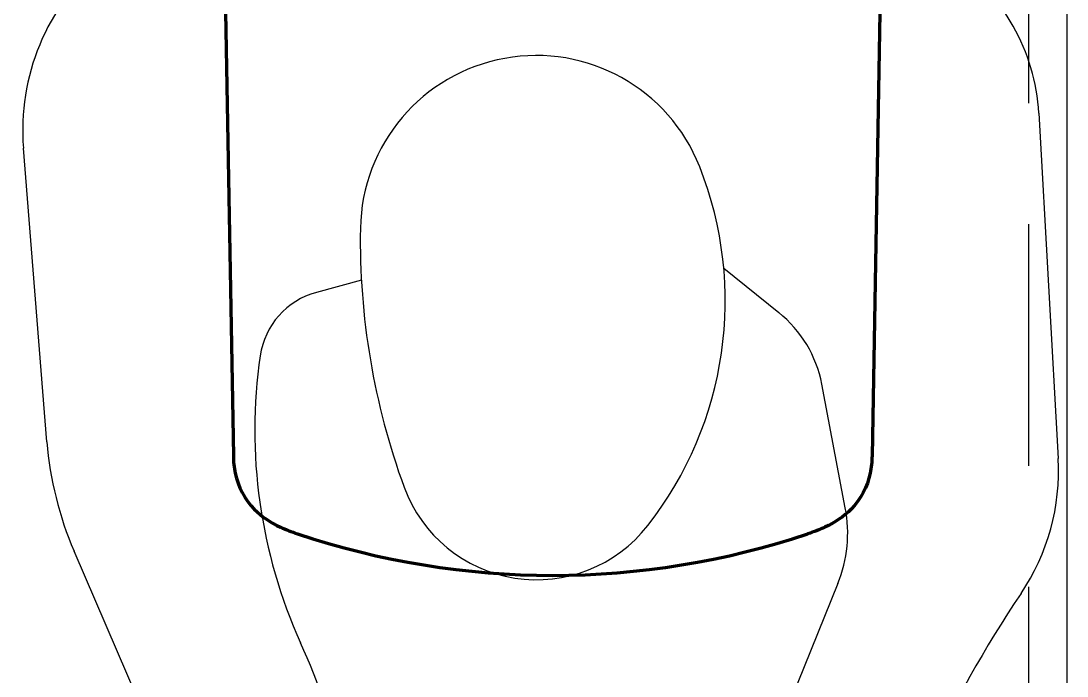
# Model space of a CAD drawing. Header units: millimetres. Extents: x -92220 to 11040, y -5929 to 27498.
# Drawn here: x 376 to 925, y -3827 to -3483 of the extents above; entities that cross this region are included whole.
import ezdxf

# ---------------------------------------------------------------- set-up
doc = ezdxf.new("R2010")
doc.units = ezdxf.units.MM
doc.linetypes.add('DASHED', pattern=[19.05, 12.7, -6.35])
doc.layers.add('01 Черновое', color=254, linetype='Continuous')
doc.layers.add('100 noprint', color=1, linetype='Continuous', plot=False)
doc.layers.add('14 Унитаз', color=7, linetype='Continuous', lineweight=100)
doc.styles.add('ATTR', font='romans.shx', dxfattribs={"width": 0.8, "height": 1.2})

# ---------------------------------------------------------------- blocks, each defined once
blk = doc.blocks.new('Person 4 Man Reach Both Arms PV')
at = {"color": 0, "linetype": 'ByBlock', "lineweight": -2}
for p, q in [((-2.651, 10.922), (4.05, 11.459)), ((-12.674, 7.063), (-5.147, 10.303)), ((8.358, 9.685), (10.583, 7.096)), ((1.039, 3.745), (0.76, 4.772)), ((11.736, 3.541), (11.037, -4.934)), ((-15.077, 0.093), (-16.133, 1.623)), ((1.314, -4.524), (0.301, -5.781)), ((-14.827, -6.98), (-15.533, -4.742)), ((-5.889, -7.128), (-10.023, -5.458)), ((10.447, -6.617), (8.365, -9.714)), ((-4.159, -7.298), (-1.334, -6.762)), ((4.85, -11.714), (-3.028, -12.156))]:
    blk.add_line(p, q, dxfattribs=at)
for centre, radius, start, end in [((4.46, 6.336), 5.139, 40.6701, 94.5755), ((-2.021, 3.043), 7.905, 94.5755, 113.2917), ((-11.35, 3.987), 3.349, 113.2917, 161.1375), ((6.909, 3.939), 4.844, 355.2825, 40.6701), ((-16.586, 0.663), 7.129, 28.7701, 60.4269), ((-2.39, -5.592), 11.771, 81.6778, 114.3364), ((-0.942, 4.31), 1.764, 15.205, 81.6778), ((-16.594, 5.779), 2.193, 297.4313, 341.1375), ((-13.611, 19.217), 15.458, 283.203, 294.3364), ((-9.513, 1.753), 2.48, 103.203, 167.1792), ((-14.884, 2.485), 1.518, 117.4313, 214.617), ((1.953, -12.625), 16.396, 89.0561, 110.1273), ((2.157, -0.243), 4.012, 291.5545, 89.0561), ((-2.581, -0.253), 3.219, 110.1273, 231.9875), ((-17.244, 3.513), 5.448, 319.7914, 347.1792), ((-14.043, 0.806), 1.256, 214.617, 319.7914), ((-13.572, -4.122), 2.058, 13.1482, 197.5403), ((0.569, 3.778), 8.335, 231.9875, 291.5545), ((-9.057, -3.067), 2.579, 193.1482, 248.0075), ((-23.292, -2.635), 12.672, 333.3444, 349.5239), ((7.511, -4.643), 3.538, 326.0867, 355.2825), ((-1.85, -4.048), 2.762, 280.7541, 321.143), ((-13.913, -6.691), 0.957, 197.5403, 254.641), ((-4.734, -4.269), 3.083, 248.0075, 280.7541), ((-21.441, -34.096), 27.462, 56.0747, 74.6409), ((4.596, -7.18), 4.541, 273.2085, 326.0867), ((-3.31, -7.139), 5.025, 236.0747, 273.2085)]:
    blk.add_arc(centre, radius, start, end, dxfattribs=at)
at = {"color": 0, "linetype": 'ByBlock', "lineweight": -2, "style": 'ATTR', "width": 0.8, "flags": 9}
blk.add_attdef('ESTCODE', (0, 0), '', height=0.00575, rotation=360, dxfattribs=at)

msp = doc.modelspace()

# ---------------------------------------------------------------- linework, layer by layer
at = {"layer": '01 Черновое', "linetype": 'DASHED', "ltscale": 10}
msp.add_line((905, -4668.95), (905, -2898.95), dxfattribs=at)
at = {"layer": '01 Черновое'}
msp.add_line((925, -4668.95), (925, -2898.95), dxfattribs=at)
at = {"layer": '14 Унитаз'}
for p, q in [((480, -3293.95), (487.39, -3711.17)), ((830, -3293.95), (822.61, -3711.17))]:
    msp.add_line(p, q, dxfattribs=at)
msp.add_arc((655, -3352.03), 421.92, 251.4825, 288.5175, dxfattribs=at)
for points, start_tangent, end_tangent in [([(487.39, -3711.17), (488.35, -3720.28), (498.31, -3739.2), (512.08, -3748.6), (521, -3752.1)], (0.017701, -0.999843), (0.948227, -0.317595)), ([(822.61, -3711.17), (821.65, -3720.28), (811.69, -3739.2), (797.92, -3748.6), (789, -3752.1)], (-0.017701, -0.999843), (-0.948227, -0.317595))]:
    msp.add_spline(points, degree=3, dxfattribs=dict(at, start_tangent=start_tangent, end_tangent=end_tangent))

# ---------------------------------------------------------------- block references
at = {"layer": '100 noprint', "xscale": 23, "yscale": 23, "zscale": 23, "rotation": 89.99999999999999}
msp.add_blockref('Person 4 Man Reach Both Arms PV', (640.75, -3642.85), dxfattribs=at)

doc.saveas('drawing.dxf')
